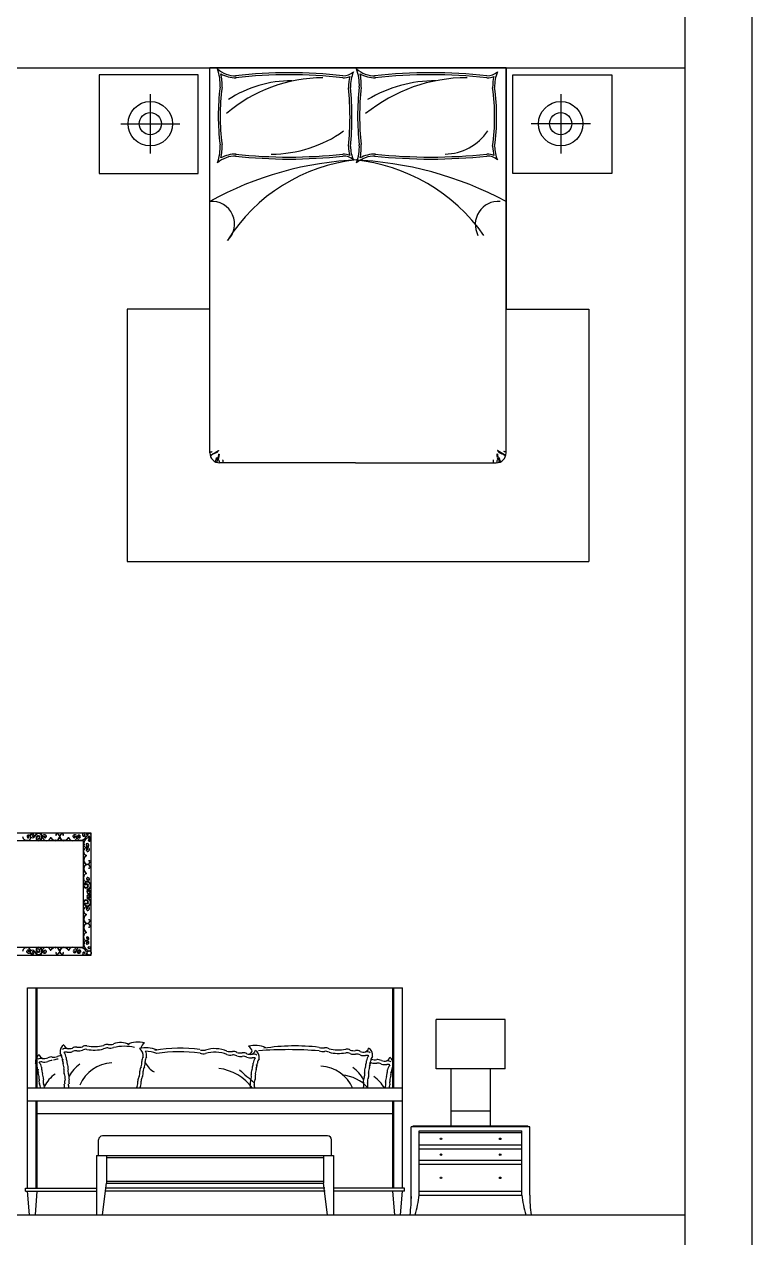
# Model space of a CAD drawing. Header units: inches. Extents: x 15.4 to 57.9, y 9.9 to 34.7.
# Drawn here: x 54.23 to 57.92, y 15.36 to 21.5 of the extents above; entities that cross this region are included whole.
import ezdxf

# ---------------------------------------------------------------- set-up
doc = ezdxf.new("R2010")
doc.units = ezdxf.units.IN
doc.header["$MEASUREMENT"] = 0
for name, color, linetype in [('02', 2, 'Continuous'), ('1', 1, 'Continuous'), ('4', 4, 'Continuous'), ('kadrbm', 4, 'Continuous')]:
    doc.layers.add(name, color=color, linetype=linetype)

# ---------------------------------------------------------------- blocks, each defined once
blk = doc.blocks.new('kadrbm')
at = {"layer": 'kadrbm', "color": 4}
blk.add_lwpolyline([(0, 0), (0, 24.7972), (21, 24.7972), (21, 0), (0, 0)], close=True, dxfattribs=at)
blk.add_lwpolyline([(20.6631, 0.3257), (20.6631, 24.4603), (0.3369, 24.4603), (0.3369, 0.3257), (20.6631, 0.3257)], dxfattribs=at)

msp = doc.modelspace()

# ---------------------------------------------------------------- linework, layer by layer
at = {"layer": '02'}
for p, q in [((55.1734, 19.3309), (55.1734, 21.2809)), ((56.6734, 21.2809), (55.1734, 21.2809)), ((56.6734, 19.3309), (56.6734, 21.2809)), ((56.6759, 20.0591), (56.6759, 21.2809)), ((55.9109, 19.2809), (55.2234, 19.2809)), ((55.9109, 19.2809), (56.6234, 19.2809))]:
    msp.add_line(p, q, dxfattribs=at)
for points in [[(54.6134, 21.2459), (54.6134, 20.7459), (55.1134, 20.7459), (55.1134, 21.2459)], [(57.2084, 21.2459), (57.2084, 20.7459), (56.7084, 20.7459), (56.7084, 21.2459)]]:
    msp.add_lwpolyline(points, close=True, dxfattribs=at)
for centre in [(54.8716, 20.9983), (56.9503, 20.9983)]:
    msp.add_circle(centre, 0.1125, dxfattribs=at)
for centre, radius, start, end in [((55.3025, 21.3788), 0.1375, 228.41612, 271.5527), ((55.0003, 21.1971), 0.2252, 356.5245, 20.48499), ((55.7052, 21.1971), 0.2252, 356.5245, 20.48499), ((56.0074, 21.3788), 0.1375, 228.41612, 271.5527), ((55.5749, 18.7922), 2.4642, 83.66298, 96.34765), ((55.8493, 21.317), 0.0758, 268.19877, 312.14046), ((56.077, 21.1872), 0.1916, 157.39775, 181.60768), ((56.2923, 18.5614), 2.695, 83.94067, 96.06949), ((56.5792, 21.317), 0.0758, 268.19877, 312.14046), ((56.8069, 21.1872), 0.1916, 157.39775, 181.60768), ((56.3561, 21.0379), 1.1404, 172.66801, 187.33199), ((54.4262, 21.0325), 1.4669, 354.15875, 5.84125), ((57.1927, 21.0379), 1.2712, 173.42597, 186.57403), ((55.5327, 21.0325), 1.0929, 352.14891, 7.85109), ((55.0003, 20.8787), 0.2252, 339.51501, 3.4755), ((56.077, 20.8886), 0.1916, 181.60768, 202.60225), ((55.7052, 20.8787), 0.2252, 339.51501, 3.4755), ((56.8069, 20.8886), 0.1916, 181.60768, 202.60225), ((55.99, 19.1356), 1.6806, 92.22469, 119.06904), ((55.3025, 20.6971), 0.1375, 88.4473, 131.58389), ((56.0066, 19.9416), 0.8778, 95.9064, 148.0305), ((55.5749, 23.2837), 2.4642, 263.65235, 276.33702), ((55.8493, 20.7588), 0.0758, 47.85954, 91.80123), ((55.8304, 19.0316), 1.7846, 61.80996, 87.85694), ((55.816, 19.9077), 0.9115, 35.18005, 84.35832), ((56.0074, 20.6971), 0.1375, 88.4473, 131.58389), ((56.2923, 23.5145), 2.695, 263.93051, 276.05933), ((56.5792, 20.7588), 0.0758, 47.85954, 91.80123), ((55.1839, 20.4903), 0.1147, 312.89435, 95.22326), ((56.6346, 20.4877), 0.1172, 85.66173, 207.90832), ((55.2234, 19.3309), 0.05, 180, 270), ((56.6234, 19.3309), 0.05, 270, 0)]:
    msp.add_arc(centre, radius, start, end, dxfattribs=at)
at = {"layer": '1'}
for p, q in [((54.8716, 21.1483), (54.8716, 20.8483)), ((56.9503, 21.1483), (56.9503, 20.8483)), ((54.7216, 20.9983), (55.0216, 20.9983)), ((57.1003, 20.9983), (56.8003, 20.9983)), ((55.1709, 20.0591), (54.754, 20.0591)), ((54.754, 20.0591), (54.754, 18.7809)), ((56.6759, 20.0591), (57.0929, 20.0591)), ((57.0929, 20.0591), (57.0929, 18.7809)), ((54.754, 18.7809), (57.0929, 18.7809)), ((54.326, 17.386), (54.3261, 17.384)), ((54.326, 17.3808), (54.3261, 17.384)), ((54.3262, 17.386), (54.3261, 17.384)), ((54.328, 17.3841), (54.3261, 17.384)), ((54.3263, 17.3808), (54.3261, 17.384)), ((54.3263, 17.3808), (54.3282, 17.3809)), ((54.3264, 17.3789), (54.3263, 17.3808)), ((54.3282, 17.3809), (54.328, 17.3841)), ((54.3896, 17.3689), (54.3898, 17.3666)), ((54.3924, 17.3689), (54.3926, 17.3665)), ((54.433, 17.3689), (54.4329, 17.3665)), ((54.4358, 17.3689), (54.4357, 17.3666)), ((54.4972, 17.3809), (54.4974, 17.3841)), ((54.4991, 17.3808), (54.4972, 17.3809)), ((54.4974, 17.3841), (54.4993, 17.384)), ((54.499, 17.3789), (54.4991, 17.3808)), ((54.4991, 17.3808), (54.4993, 17.384)), ((54.4992, 17.386), (54.4993, 17.384)), ((54.4994, 17.386), (54.4993, 17.384)), ((54.5012, 17.3841), (54.4993, 17.384)), ((54.4994, 17.3808), (54.4993, 17.384)), ((54.4994, 17.3808), (54.5013, 17.3809)), ((54.4995, 17.3789), (54.4994, 17.3808)), ((54.5013, 17.3809), (54.5012, 17.3841)), ((54.5472, 17.333), (54.5473, 17.3349)), ((54.5473, 17.3349), (54.5505, 17.3348)), ((54.5505, 17.3348), (54.5504, 17.3329)), ((54.5453, 17.3331), (54.5472, 17.333)), ((54.5453, 17.3326), (54.5472, 17.3327)), ((54.5472, 17.333), (54.5504, 17.3329)), ((54.5472, 17.3327), (54.5504, 17.3329)), ((54.5472, 17.3327), (54.5473, 17.3308)), ((54.5473, 17.3308), (54.5505, 17.331)), ((54.5525, 17.333), (54.5504, 17.3329)), ((54.5525, 17.3327), (54.5504, 17.3329)), ((54.5505, 17.331), (54.5504, 17.3329)), ((54.5353, 17.2666), (54.5329, 17.2664)), ((54.5353, 17.226), (54.5329, 17.2261)), ((54.5354, 17.2693), (54.533, 17.2692)), ((54.5354, 17.2232), (54.533, 17.2233)), ((54.5453, 17.16), (54.5472, 17.1599)), ((54.5472, 17.1599), (54.5473, 17.1618)), ((54.5472, 17.1599), (54.5504, 17.1597)), ((54.5472, 17.1595), (54.5504, 17.1597)), ((54.5473, 17.1618), (54.5505, 17.1616)), ((54.5505, 17.1616), (54.5504, 17.1597)), ((54.5525, 17.1598), (54.5504, 17.1597)), ((54.5525, 17.1596), (54.5504, 17.1597)), ((54.5453, 17.0336), (54.5472, 17.0337)), ((54.5472, 17.034), (54.5504, 17.0339)), ((54.5472, 17.0337), (54.5504, 17.0339)), ((54.5472, 17.0337), (54.5473, 17.0318)), ((54.5473, 17.0318), (54.5505, 17.032)), ((54.5525, 17.034), (54.5504, 17.0339)), ((54.5525, 17.0338), (54.5504, 17.0339)), ((54.5505, 17.032), (54.5504, 17.0339)), ((54.5353, 16.9676), (54.5329, 16.9675)), ((54.5354, 16.9704), (54.533, 16.9702)), ((54.5353, 16.927), (54.5329, 16.9272)), ((54.5354, 16.9242), (54.533, 16.9244)), ((54.5453, 16.861), (54.5472, 16.8609)), ((54.5453, 16.8605), (54.5472, 16.8606)), ((54.5472, 16.8609), (54.5473, 16.8628)), ((54.5472, 16.8609), (54.5504, 16.8607)), ((54.5472, 16.8606), (54.5504, 16.8607)), ((54.5472, 16.8606), (54.5473, 16.8587)), ((54.5473, 16.8628), (54.5505, 16.8626)), ((54.5473, 16.8587), (54.5505, 16.8588)), ((54.5505, 16.8626), (54.5504, 16.8607)), ((54.5525, 16.8608), (54.5504, 16.8607)), ((54.5525, 16.8606), (54.5504, 16.8607)), ((54.5505, 16.8588), (54.5504, 16.8607)), ((54.326, 16.8128), (54.3261, 16.8096)), ((54.326, 16.8075), (54.3261, 16.8096)), ((54.3263, 16.8128), (54.3261, 16.8096)), ((54.328, 16.8095), (54.3261, 16.8096)), ((54.3262, 16.8075), (54.3261, 16.8096)), ((54.3264, 16.8147), (54.3263, 16.8128)), ((54.3263, 16.8128), (54.3282, 16.8127)), ((54.3282, 16.8127), (54.328, 16.8095)), ((54.3896, 16.8246), (54.3898, 16.827)), ((54.3924, 16.8247), (54.3926, 16.8271)), ((54.433, 16.8247), (54.4329, 16.8271)), ((54.4358, 16.8246), (54.4357, 16.827)), ((54.4991, 16.8128), (54.4972, 16.8127)), ((54.4972, 16.8127), (54.4974, 16.8095)), ((54.4974, 16.8095), (54.4993, 16.8096)), ((54.499, 16.8147), (54.4991, 16.8128)), ((54.4991, 16.8128), (54.4993, 16.8096)), ((54.4992, 16.8075), (54.4993, 16.8096)), ((54.4994, 16.8128), (54.4993, 16.8096)), ((54.5012, 16.8095), (54.4993, 16.8096)), ((54.4994, 16.8075), (54.4993, 16.8096)), ((54.4995, 16.8147), (54.4994, 16.8128)), ((54.4994, 16.8128), (54.5013, 16.8127)), ((54.2495, 16.6215), (56.1495, 16.6215)), ((54.2495, 15.6065), (54.2495, 16.6215)), ((54.2945, 16.113), (54.2945, 16.6215)), ((54.2995, 16.113), (54.2995, 16.6215)), ((56.0995, 16.113), (56.0995, 16.6215)), ((56.1045, 16.113), (56.1045, 16.6215)), ((56.1495, 15.6065), (56.1495, 16.6215)), ((56.6686, 16.4615), (56.3186, 16.4615)), ((56.3186, 16.2115), (56.3186, 16.4615)), ((56.6686, 16.2115), (56.6686, 16.4615)), ((56.6686, 16.2115), (56.3186, 16.2115)), ((56.3936, 16.2115), (56.3936, 15.9215)), ((56.5936, 16.2115), (56.5936, 15.9215)), ((56.1495, 16.113), (54.2495, 16.113)), ((56.1495, 16.048), (54.2495, 16.048)), ((54.2945, 15.6065), (54.2945, 16.048)), ((54.2995, 15.6065), (54.2995, 16.048)), ((56.0995, 15.6065), (56.0995, 16.048)), ((56.1045, 15.6065), (56.1045, 16.048)), ((56.0995, 15.983), (54.2995, 15.983)), ((56.5936, 15.9965), (56.3936, 15.9965)), ((56.2036, 15.9215), (56.7836, 15.9215)), ((56.2036, 15.9165), (56.2036, 15.9215)), ((56.7836, 15.9165), (56.7836, 15.9215)), ((55.7695, 15.8715), (54.6295, 15.8715)), ((56.1936, 15.5479), (56.1936, 15.9165)), ((56.7936, 15.9165), (56.1936, 15.9165)), ((56.2336, 15.8965), (56.7536, 15.8965)), ((56.2336, 15.5715), (56.2336, 15.8965)), ((56.7536, 15.5715), (56.7536, 15.8965)), ((56.7936, 15.5715), (56.7936, 15.9165)), ((54.6095, 15.7715), (54.6095, 15.8515)), ((55.7895, 15.7715), (55.7895, 15.8515)), ((54.5995, 15.7715), (55.7995, 15.7715)), ((54.5995, 15.7715), (54.5995, 15.4715)), ((54.6495, 15.7715), (54.6495, 15.6315)), ((54.6495, 15.7615), (55.7495, 15.7615)), ((55.7495, 15.7715), (55.7495, 15.6315)), ((55.7995, 15.7715), (55.7995, 15.4715)), ((54.6295, 15.4715), (54.6495, 15.6315)), ((54.6495, 15.6415), (55.7495, 15.6415)), ((54.6495, 15.6315), (55.7495, 15.6315)), ((55.7695, 15.4715), (55.7495, 15.6315)), ((54.2395, 15.5915), (54.2395, 15.6065)), ((54.2395, 15.6065), (54.5995, 15.6065)), ((54.2395, 15.5915), (54.5995, 15.5915)), ((54.2595, 15.4715), (54.2495, 15.5915)), ((54.2895, 15.4715), (54.2995, 15.5915)), ((55.7565, 15.5915), (54.6425, 15.5915)), ((55.7549, 15.6065), (54.6441, 15.6065)), ((56.1595, 15.6065), (55.7995, 15.6065)), ((56.1595, 15.5915), (55.7995, 15.5915)), ((56.1095, 15.4715), (56.0995, 15.5915)), ((56.1395, 15.4715), (56.1495, 15.5915)), ((56.1595, 15.5915), (56.1595, 15.6065)), ((56.2336, 15.5715), (56.7536, 15.5715))]:
    msp.add_line(p, q, dxfattribs=at)
for points in [[(55.1734, 19.334), (55.1746, 19.3348), (55.1756, 19.3355), (55.1765, 19.3359), (55.1772, 19.3363), (55.1779, 19.3365), (55.1784, 19.3366), (55.1789, 19.3366), (55.1794, 19.3366), (55.1798, 19.3366), (55.1803, 19.3366), (55.1807, 19.3366), (55.1812, 19.3366), (55.1816, 19.3367), (55.1821, 19.3368), (55.1825, 19.3368), (55.183, 19.337), (55.1834, 19.3371), (55.1839, 19.3373), (55.1843, 19.3375), (55.1847, 19.3377), (55.185, 19.3378), (55.1853, 19.338), (55.1854, 19.3381), (55.1855, 19.3381)], [(55.1789, 19.3199), (55.1802, 19.3208), (55.1813, 19.3216), (55.1822, 19.3222), (55.1831, 19.3228), (55.1838, 19.3232), (55.1845, 19.3235), (55.1851, 19.3238), (55.1856, 19.3241), (55.1861, 19.3244), (55.1866, 19.3247), (55.1871, 19.3249), (55.1875, 19.3252), (55.188, 19.3254), (55.1884, 19.3257), (55.1888, 19.3259), (55.1892, 19.3262), (55.1897, 19.3265), (55.1901, 19.3268), (55.1906, 19.3271), (55.1911, 19.3274), (55.1916, 19.3277), (55.1921, 19.328), (55.1927, 19.3284), (55.1933, 19.3287), (55.194, 19.3291), (55.1947, 19.3295), (55.1954, 19.33), (55.1961, 19.3304), (55.1968, 19.3308), (55.1976, 19.3313), (55.1983, 19.3317), (55.199, 19.3321), (55.1996, 19.3325), (55.2002, 19.3329), (55.2008, 19.3333), (55.2014, 19.3337), (55.202, 19.334), (55.2025, 19.3344), (55.2031, 19.3347), (55.2036, 19.3351), (55.2041, 19.3354), (55.2047, 19.3357), (55.2052, 19.336), (55.2057, 19.3363), (55.2062, 19.3366), (55.2068, 19.3369), (55.2073, 19.3372), (55.2079, 19.3375), (55.2085, 19.3378), (55.2091, 19.3381), (55.2097, 19.3384), (55.2103, 19.3387), (55.2109, 19.339), (55.2114, 19.3394), (55.212, 19.3397), (55.2125, 19.34), (55.213, 19.3404), (55.2135, 19.3408), (55.2139, 19.3411), (55.2144, 19.3415), (55.2148, 19.3418), (55.2152, 19.3421), (55.2155, 19.3424), (55.2159, 19.3426), (55.2162, 19.3427), (55.2166, 19.3428), (55.2168, 19.3428), (55.2171, 19.3428), (55.2172, 19.3427), (55.2173, 19.3426), (55.2173, 19.3425), (55.2172, 19.3423), (55.2169, 19.342), (55.2165, 19.3418), (55.2161, 19.3415), (55.2156, 19.3411), (55.2151, 19.3407), (55.2145, 19.3403), (55.214, 19.3397), (55.2135, 19.3391), (55.213, 19.3385), (55.2126, 19.3378), (55.2122, 19.337), (55.2118, 19.3363), (55.2114, 19.3356), (55.211, 19.3349), (55.2106, 19.3343), (55.21, 19.3338), (55.2094, 19.3334), (55.2088, 19.3331), (55.208, 19.3328), (55.2073, 19.3326), (55.2065, 19.3324), (55.2056, 19.3321), (55.2048, 19.3319), (55.204, 19.3316), (55.2031, 19.3312), (55.2023, 19.3308), (55.2015, 19.3303), (55.2007, 19.3298), (55.1998, 19.3292), (55.199, 19.3287), (55.1981, 19.3283), (55.1972, 19.3279), (55.1963, 19.3275), (55.1953, 19.3272), (55.1944, 19.3269), (55.1934, 19.3267), (55.1925, 19.3265), (55.1916, 19.3263), (55.1908, 19.3262), (55.19, 19.326), (55.1893, 19.3258), (55.1887, 19.3256), (55.1882, 19.3254), (55.1877, 19.3251), (55.1872, 19.3249), (55.1868, 19.3246), (55.1865, 19.3243), (55.1861, 19.324), (55.1858, 19.3237), (55.1854, 19.3234), (55.1851, 19.323), (55.1848, 19.3227), (55.1845, 19.3223), (55.1841, 19.322), (55.1837, 19.3216), (55.1833, 19.3212), (55.1829, 19.3208), (55.1825, 19.3204), (55.182, 19.32), (55.1815, 19.3195), (55.1809, 19.3189), (55.1803, 19.3183), (55.1796, 19.3176), (55.1789, 19.3167)], [(55.2012, 19.2861), (55.2023, 19.2884), (55.2031, 19.2904), (55.2038, 19.2922), (55.2043, 19.2938), (55.2047, 19.2952), (55.205, 19.2965), (55.2053, 19.2977), (55.2055, 19.2987), (55.2058, 19.2997), (55.206, 19.3007), (55.2063, 19.3017), (55.2067, 19.3027), (55.2071, 19.3039), (55.2076, 19.3052), (55.2081, 19.3067), (55.2088, 19.3084)], [(55.2176, 19.3244), (55.2165, 19.3185), (55.2155, 19.3139), (55.2147, 19.3104), (55.214, 19.3079), (55.2135, 19.3061), (55.213, 19.3049), (55.2126, 19.304), (55.2123, 19.3034), (55.212, 19.3029), (55.2118, 19.3023), (55.2117, 19.3017), (55.2115, 19.3012), (55.2114, 19.3006), (55.2113, 19.3), (55.2112, 19.2993), (55.2112, 19.2986), (55.211, 19.2979), (55.2109, 19.297), (55.2107, 19.2958), (55.2105, 19.2943), (55.2102, 19.2924), (55.2098, 19.29), (55.2092, 19.2869), (55.2086, 19.2832)], [(55.2176, 19.3244), (55.2197, 19.325), (55.2207, 19.3234), (55.2195, 19.315), (55.2189, 19.311), (55.2176, 19.3099), (55.2181, 19.3057), (55.2152, 19.3001), (55.2152, 19.2973), (55.2187, 19.294), (55.2195, 19.291), (55.2197, 19.2895), (55.2198, 19.281), (55.2198, 19.2826)], [(56.6293, 19.3244), (56.6272, 19.325), (56.6262, 19.3234), (56.6274, 19.315), (56.6279, 19.311), (56.6293, 19.3099), (56.6287, 19.3057), (56.6317, 19.3001), (56.6317, 19.2973), (56.6281, 19.294), (56.6274, 19.291), (56.6272, 19.2895), (56.6271, 19.281), (56.6271, 19.2826)], [(56.6293, 19.3244), (56.6304, 19.3185), (56.6314, 19.3139), (56.6322, 19.3104), (56.6328, 19.3079), (56.6334, 19.3061), (56.6339, 19.3049), (56.6343, 19.304), (56.6346, 19.3034), (56.6348, 19.3029), (56.635, 19.3023), (56.6352, 19.3017), (56.6353, 19.3012), (56.6354, 19.3006), (56.6355, 19.3), (56.6356, 19.2993), (56.6357, 19.2986), (56.6358, 19.2979), (56.636, 19.297), (56.6361, 19.2958), (56.6364, 19.2943), (56.6367, 19.2924), (56.6371, 19.29), (56.6376, 19.2869), (56.6383, 19.2832)], [(56.6679, 19.3199), (56.6667, 19.3208), (56.6656, 19.3216), (56.6646, 19.3222), (56.6638, 19.3228), (56.6631, 19.3232), (56.6624, 19.3235), (56.6618, 19.3238), (56.6612, 19.3241), (56.6607, 19.3244), (56.6603, 19.3247), (56.6598, 19.3249), (56.6593, 19.3252), (56.6589, 19.3254), (56.6585, 19.3257), (56.6581, 19.3259), (56.6577, 19.3262), (56.6572, 19.3265), (56.6568, 19.3268), (56.6563, 19.3271), (56.6558, 19.3274), (56.6553, 19.3277), (56.6548, 19.328), (56.6542, 19.3284), (56.6536, 19.3287), (56.6529, 19.3291), (56.6522, 19.3295), (56.6515, 19.33), (56.6508, 19.3304), (56.65, 19.3308), (56.6493, 19.3313), (56.6486, 19.3317), (56.6479, 19.3321), (56.6473, 19.3325), (56.6466, 19.3329), (56.646, 19.3333), (56.6454, 19.3337), (56.6449, 19.334), (56.6443, 19.3344), (56.6438, 19.3347), (56.6433, 19.3351), (56.6427, 19.3354), (56.6422, 19.3357), (56.6417, 19.336), (56.6412, 19.3363), (56.6406, 19.3366), (56.6401, 19.3369), (56.6395, 19.3372), (56.639, 19.3375), (56.6384, 19.3378), (56.6378, 19.3381), (56.6372, 19.3384), (56.6366, 19.3387), (56.636, 19.339), (56.6354, 19.3394), (56.6349, 19.3397), (56.6343, 19.34), (56.6338, 19.3404), (56.6334, 19.3408), (56.6329, 19.3411), (56.6325, 19.3415), (56.6321, 19.3418), (56.6317, 19.3421), (56.6313, 19.3424), (56.631, 19.3426), (56.6306, 19.3427), (56.6303, 19.3428), (56.63, 19.3428), (56.6298, 19.3428), (56.6296, 19.3427), (56.6296, 19.3426), (56.6296, 19.3425), (56.6297, 19.3423), (56.63, 19.342), (56.6303, 19.3418), (56.6308, 19.3415), (56.6313, 19.3411), (56.6318, 19.3407), (56.6324, 19.3403), (56.6329, 19.3397), (56.6334, 19.3391), (56.6339, 19.3385), (56.6343, 19.3378), (56.6347, 19.337), (56.635, 19.3363), (56.6354, 19.3356), (56.6358, 19.3349), (56.6363, 19.3343), (56.6368, 19.3338), (56.6374, 19.3334), (56.6381, 19.3331), (56.6388, 19.3328), (56.6396, 19.3326), (56.6404, 19.3324), (56.6412, 19.3321), (56.6421, 19.3319), (56.6429, 19.3316), (56.6437, 19.3312), (56.6446, 19.3308), (56.6454, 19.3303), (56.6462, 19.3298), (56.647, 19.3292), (56.6479, 19.3287), (56.6488, 19.3283), (56.6497, 19.3279), (56.6506, 19.3275), (56.6516, 19.3272), (56.6525, 19.3269), (56.6535, 19.3267), (56.6544, 19.3265), (56.6553, 19.3263), (56.6561, 19.3262), (56.6569, 19.326), (56.6575, 19.3258), (56.6582, 19.3256), (56.6587, 19.3254), (56.6592, 19.3251), (56.6596, 19.3249), (56.66, 19.3246), (56.6604, 19.3243), (56.6608, 19.324), (56.6611, 19.3237), (56.6614, 19.3234), (56.6618, 19.323), (56.6621, 19.3227), (56.6624, 19.3223), (56.6628, 19.322), (56.6631, 19.3216), (56.6635, 19.3212), (56.664, 19.3208), (56.6644, 19.3204), (56.6649, 19.32), (56.6654, 19.3195), (56.666, 19.3189), (56.6666, 19.3183), (56.6672, 19.3176), (56.6679, 19.3167)], [(56.6456, 19.2861), (56.6446, 19.2884), (56.6438, 19.2904), (56.6431, 19.2922), (56.6426, 19.2938), (56.6422, 19.2952), (56.6419, 19.2965), (56.6416, 19.2977), (56.6414, 19.2987), (56.6411, 19.2997), (56.6408, 19.3007), (56.6405, 19.3017), (56.6402, 19.3027), (56.6398, 19.3039), (56.6393, 19.3052), (56.6387, 19.3067), (56.6381, 19.3084)], [(56.6734, 19.334), (56.6722, 19.3348), (56.6712, 19.3355), (56.6704, 19.3359), (56.6696, 19.3363), (56.669, 19.3365), (56.6684, 19.3366), (56.6679, 19.3366), (56.6675, 19.3366), (56.667, 19.3366), (56.6666, 19.3366), (56.6661, 19.3366), (56.6657, 19.3366), (56.6653, 19.3367), (56.6648, 19.3368), (56.6644, 19.3368), (56.6639, 19.337), (56.6635, 19.3371), (56.663, 19.3373), (56.6626, 19.3375), (56.6622, 19.3377), (56.6619, 19.3378), (56.6616, 19.338), (56.6614, 19.3381), (56.6614, 19.3381)], [(55.2377, 19.2956), (55.2382, 19.2938), (55.2386, 19.2919), (55.2389, 19.2901), (55.239, 19.2883), (55.2391, 19.2864), (55.2392, 19.2846), (55.2392, 19.2828), (55.2392, 19.2809)], [(56.6092, 19.2956), (56.6087, 19.2938), (56.6083, 19.2919), (56.608, 19.2901), (56.6078, 19.2883), (56.6077, 19.2864), (56.6077, 19.2846), (56.6077, 19.2828), (56.6076, 19.2809)], [(56.7536, 15.8865), (56.2336, 15.8865)], [(56.2336, 15.8265), (56.7536, 15.8265)], [(56.2336, 15.8065), (56.7536, 15.8065)], [(56.7536, 15.7465), (56.2336, 15.7465)], [(56.7536, 15.7265), (56.2336, 15.7265)], [(56.2336, 15.5915), (56.7536, 15.5915)]]:
    msp.add_lwpolyline(points, dxfattribs=at)
for points in [[(54.5726, 16.7874), (54.5726, 17.4055), (53.8726, 17.4055), (53.8726, 16.7874)], [(54.5329, 16.8272), (54.5329, 17.3658), (53.9124, 17.3658), (53.9124, 16.8272)]]:
    msp.add_lwpolyline(points, close=True, dxfattribs=at)
for centre, radius in [((54.8716, 20.9983), 0.0563), ((56.9503, 20.9983), 0.0563), ((54.5622, 17.3957), 0.00848), ((54.5622, 16.7979), 0.0105), ((54.5627, 16.8247), 0.00531), ((56.3436, 15.8565), 0.004), ((56.6436, 15.8565), 0.004), ((56.3436, 15.7765), 0.004), ((56.6436, 15.7765), 0.004), ((56.3436, 15.659), 0.004), ((56.6436, 15.659), 0.004)]:
    msp.add_circle(centre, radius, dxfattribs=at)
for centre, radius, start, end in [((55.0003, 21.1971), 0.2351, 356.5245, 13.23013), ((55.3025, 21.3788), 0.1474, 240.14868, 271.5527), ((55.7472, 20.4795), 0.7519, 90.07123, 130.67851), ((55.5889, 20.6281), 0.5883, 90.05782, 123.14474), ((55.5749, 18.7917), 2.4547, 83.65842, 96.35222), ((55.8493, 21.317), 0.0857, 268.19877, 292.4287), ((56.077, 21.1872), 0.2015, 165.44845, 181.60768), ((55.7052, 21.1971), 0.2351, 356.5245, 13.23013), ((56.0074, 21.3788), 0.1474, 240.14868, 271.5527), ((56.4763, 20.4124), 0.819, 90.01477, 128.90581), ((56.3183, 20.5425), 0.6739, 90.01125, 120.9117), ((56.2923, 18.561), 2.6853, 83.93714, 96.07303), ((56.5792, 21.317), 0.0857, 268.19877, 292.4287), ((56.8069, 21.1872), 0.2015, 165.44845, 181.60768), ((56.3561, 21.0379), 1.1304, 172.66801, 187.33199), ((54.4262, 21.0325), 1.4569, 354.15875, 5.84125), ((57.1927, 21.0379), 1.2612, 173.42597, 186.57403), ((55.5327, 21.0325), 1.0829, 352.14891, 7.85109), ((55.4845, 21.4748), 0.6303, 270, 305.53842), ((56.3596, 21.1114), 0.2669, 271.02923, 325.94374), ((55.0003, 20.8787), 0.2351, 346.76988, 3.4755), ((55.3025, 20.6971), 0.1474, 88.4473, 119.85132), ((55.5749, 23.2842), 2.4547, 263.64778, 276.34158), ((55.8493, 20.7588), 0.0857, 67.5713, 91.80123), ((56.077, 20.8886), 0.2015, 181.60768, 194.55155), ((55.7052, 20.8787), 0.2351, 346.76988, 3.4755), ((56.0074, 20.6971), 0.1474, 88.4473, 119.85132), ((56.2923, 23.5148), 2.6853, 263.92697, 276.06286), ((56.5792, 20.7588), 0.0857, 67.5713, 91.80123), ((56.8069, 20.8886), 0.2015, 181.60768, 194.55155), ((54.2732, 17.3928), 0.00998, 0, 180), ((54.2732, 17.3928), 0.00726, 0, 180), ((54.2634, 17.4108), 0.03, 305.09556, 330.87557), ((54.3062, 17.3861), 0.0194, 270, 151.65887), ((54.3062, 17.3861), 0.0167, 270, 151.65887), ((54.3367, 17.3872), 0.00977, 350.55664, 158.7736), ((54.3984, 17.3958), 0.00488, 100.16704, 226.48991), ((54.3995, 17.394), 0.00473, 103.26189, 201.48555), ((54.3977, 17.3856), 0.015, 358.07276, 90.40568), ((54.4277, 17.3856), 0.015, 89.59432, 181.92724), ((54.4259, 17.394), 0.00473, 338.51445, 76.73811), ((54.427, 17.3958), 0.00488, 313.51009, 79.83296), ((54.4887, 17.3872), 0.00977, 21.2264, 189.44336), ((54.5354, 17.3963), 0.00729, 150.29557, 330.29557), ((54.5396, 17.3938), 0.0122, 330.29557, 150.29557), ((54.5394, 17.3946), 0.00301, 318.49783, 174.55166), ((54.5382, 17.3943), 0.00188, 338.95628, 160.68515), ((54.2471, 17.3915), 0.0228, 190.23682, 287.26788), ((54.2551, 17.3872), 0.00778, 21.2264, 189.44336), ((54.2521, 17.3864), 0.00471, 185.39162, 271.43006), ((54.2523, 17.3847), 0.00498, 269.70477, 90.67951), ((54.2511, 17.3857), 0.00414, 285.69671, 74.06943), ((54.2498, 17.3833), 0.0162, 284.95608, 28.17891), ((54.2747, 17.3928), 0.0115, 180, 310.05725), ((54.247, 17.383), 0.0189, 347.41417, 24.22783), ((54.2783, 17.3928), 0.00487, 180, 0), ((54.2769, 17.3942), 0.00377, 201.17324, 338.82676), ((54.2634, 17.4108), 0.0327, 305.09556, 330.87557), ((54.3062, 17.3794), 0.0127, 90, 270), ((54.3062, 17.3794), 0.00998, 90, 270), ((54.3062, 17.3845), 0.00759, 270, 90), ((54.3048, 17.3832), 0.00638, 282.31219, 77.68781), ((54.342, 17.3833), 0.0142, 151.8899, 176.86485), ((54.342, 17.3833), 0.0142, 189.71311, 254.96622), ((54.3395, 17.3847), 0.00498, 89.32049, 270.29523), ((54.3407, 17.3857), 0.00414, 105.93057, 254.30329), ((54.3448, 17.3915), 0.0248, 252.73212, 330.00139), ((54.3397, 17.3864), 0.00471, 268.56994, 354.60838), ((54.3671, 17.379), 0.00278, 33.28041, 164.12547), ((54.3671, 17.379), 0.000795, 33.28041, 164.12547), ((54.3917, 17.3952), 0.0287, 213.28041, 271.58199), ((54.3917, 17.3952), 0.0267, 213.28041, 265.57874), ((54.391, 17.3686), 0.00144, 11.98059, 165.03646), ((54.3933, 17.386), 0.0175, 267.3719, 357.41045), ((54.3933, 17.386), 0.0195, 267.94637, 357.41045), ((54.4322, 17.386), 0.0195, 182.58955, 272.05363), ((54.4322, 17.386), 0.0175, 182.58955, 272.6281), ((54.4336, 17.3948), 0.0283, 268.4279, 326.58594), ((54.4344, 17.3686), 0.00144, 14.96354, 168.01941), ((54.4337, 17.3952), 0.0267, 274.42126, 326.71959), ((54.4583, 17.379), 0.00278, 15.87453, 146.71959), ((54.4583, 17.379), 0.000795, 15.87453, 146.71959), ((54.4807, 17.3915), 0.0248, 209.99861, 287.26788), ((54.4857, 17.3864), 0.00471, 185.39162, 271.43006), ((54.4859, 17.3847), 0.00498, 269.70477, 90.67951), ((54.4847, 17.3857), 0.00414, 285.69671, 74.06943), ((54.4834, 17.3833), 0.0162, 284.95608, 350.36369), ((54.4834, 17.3833), 0.0142, 3.13515, 28.1101), ((54.5151, 17.3833), 0.0142, 151.8899, 176.86485), ((54.5151, 17.3833), 0.0142, 189.71311, 254.96622), ((54.5099, 17.3872), 0.00778, 350.55664, 158.7736), ((54.5127, 17.3847), 0.00498, 89.32049, 270.29523), ((54.5139, 17.3857), 0.00414, 105.93057, 254.30329), ((54.5184, 17.4014), 0.0326, 257.05228, 336.82274), ((54.5129, 17.3864), 0.00471, 268.56994, 354.60838), ((54.5497, 17.3487), 0.0162, 194.95608, 260.40932), ((54.5678, 17.352), 0.0326, 113.17726, 192.94772), ((54.5528, 17.3464), 0.0067, 95.39162, 0.67693), ((54.5497, 17.3487), 0.0142, 273.13515, 298.1101), ((54.5536, 17.3434), 0.00778, 291.2264, 99.44336), ((54.5603, 17.3732), 0.0102, 299.70443, 119.70443), ((54.5627, 17.3689), 0.00531, 119.70443, 299.70443), ((54.5611, 17.373), 0.00301, 275.44834, 131.50217), ((54.5607, 17.3718), 0.00188, 289.31485, 111.04372), ((54.5616, 17.2673), 0.0287, 123.28041, 181.62762), ((54.5579, 17.3142), 0.0248, 162.73212, 240.00139), ((54.5616, 17.2673), 0.0267, 123.28041, 175.57874), ((54.5497, 17.317), 0.0142, 99.71311, 165.01184), ((54.5454, 17.2919), 0.000795, 303.28041, 74.12547), ((54.5511, 17.3195), 0.00498, 359.32049, 264.81048), ((54.5454, 17.2919), 0.00278, 303.28041, 74.12547), ((54.5497, 17.317), 0.0142, 61.8899, 86.86485), ((54.5536, 17.3223), 0.00977, 260.55664, 68.7736), ((54.5524, 17.2657), 0.0195, 177.94637, 267.41045), ((54.5524, 17.2268), 0.0195, 92.58955, 182.05363), ((54.5612, 17.2254), 0.0283, 178.4279, 236.63157), ((54.5524, 17.2657), 0.0175, 177.3719, 267.41045), ((54.5524, 17.2268), 0.0175, 92.58955, 182.6281), ((54.5616, 17.2253), 0.0267, 184.42126, 236.71959), ((54.535, 17.268), 0.00144, 281.98059, 75.03646), ((54.535, 17.2246), 0.00144, 284.96354, 78.01941), ((54.552, 17.2613), 0.015, 268.07276, 0.40568), ((54.552, 17.2313), 0.015, 359.59432, 91.92724), ((54.5622, 17.2606), 0.00488, 10.16704, 136.48991), ((54.5604, 17.2595), 0.00473, 13.26189, 111.48555), ((54.5622, 17.232), 0.00488, 223.51009, 349.83296), ((54.5579, 17.1783), 0.0248, 119.99861, 197.26788), ((54.5526, 17.1397), 0.0194, 298.34109, 180), ((54.5497, 17.1756), 0.0162, 194.95608, 260.40932), ((54.5526, 17.1397), 0.0167, 298.34109, 180), ((54.5454, 17.2006), 0.000795, 285.87453, 56.71959), ((54.5454, 17.2006), 0.00278, 285.87453, 56.71959), ((54.5528, 17.1733), 0.00471, 95.39162, 0.67693), ((54.5497, 17.1756), 0.0142, 273.13515, 298.1101), ((54.5536, 17.1703), 0.00977, 291.2264, 99.44336), ((54.5458, 17.1397), 0.0127, 180, 0), ((54.5458, 17.1397), 0.00998, 180, 0), ((54.551, 17.1397), 0.00759, 0, 180), ((54.5496, 17.1384), 0.00638, 12.31219, 167.68781), ((54.5772, 17.0969), 0.0327, 119.12443, 144.90444), ((54.5593, 17.1083), 0.00881, 139.94275, 90.05835), ((54.5593, 17.0853), 0.00881, 90, 220.05725), ((54.5772, 17.0969), 0.03, 119.12443, 144.90444), ((54.5593, 17.1119), 0.00487, 90, 270), ((54.5593, 17.1068), 0.00726, 270, 90), ((54.5593, 17.0868), 0.00998, 270, 90), ((54.5593, 17.0868), 0.00726, 270, 90), ((54.5526, 17.0539), 0.0194, 180, 61.65889), ((54.5458, 17.0539), 0.0127, 0, 180), ((54.5526, 17.0539), 0.0167, 180, 61.65889), ((54.5458, 17.0539), 0.00998, 0, 180), ((54.5497, 17.018), 0.0142, 99.71311, 165.01184), ((54.5496, 17.0552), 0.00638, 192.31219, 347.68781), ((54.551, 17.0539), 0.00759, 180, 0), ((54.5772, 17.0967), 0.0327, 215.09556, 240.87557), ((54.5497, 17.018), 0.0142, 61.8899, 86.86485), ((54.5536, 17.0233), 0.00977, 260.55664, 68.7736), ((54.5772, 17.0967), 0.03, 215.09556, 240.87557), ((54.5593, 17.0817), 0.00487, 90, 270), ((54.5616, 16.9683), 0.0287, 123.28041, 181.62762), ((54.5524, 16.9668), 0.0195, 177.94637, 267.41045), ((54.5579, 17.0153), 0.0248, 162.73212, 240.00139), ((54.5524, 16.9668), 0.0175, 177.3719, 267.41045), ((54.5616, 16.9683), 0.0267, 123.28041, 175.57874), ((54.535, 16.969), 0.00144, 281.98059, 75.03646), ((54.5454, 16.9929), 0.000795, 303.28041, 74.12547), ((54.5511, 17.0205), 0.00498, 359.32049, 180.29523), ((54.5454, 16.9929), 0.00278, 303.28041, 74.12547), ((54.5521, 17.0193), 0.00414, 15.93057, 164.30329), ((54.5528, 17.0203), 0.00471, 178.56994, 264.60838), ((54.5622, 16.9616), 0.00488, 10.16704, 136.48991), ((54.5524, 16.9279), 0.0195, 92.58955, 182.05363), ((54.5612, 16.9264), 0.0283, 178.4279, 236.63157), ((54.5524, 16.9279), 0.0175, 92.58955, 182.6281), ((54.5616, 16.9263), 0.0267, 184.42126, 236.71959), ((54.535, 16.9256), 0.00144, 284.96354, 78.01941), ((54.5454, 16.9017), 0.00278, 285.87453, 56.71959), ((54.552, 16.9623), 0.015, 268.07276, 0.40568), ((54.552, 16.9323), 0.015, 359.59432, 91.92724), ((54.5622, 16.933), 0.00488, 223.51009, 349.83296), ((54.5579, 16.8794), 0.0248, 119.99861, 197.26788), ((54.5497, 16.8766), 0.0162, 194.95608, 260.40932), ((54.5678, 16.8416), 0.0326, 167.05228, 246.82274), ((54.5497, 16.8449), 0.0142, 99.71311, 165.01184), ((54.5454, 16.9017), 0.000795, 285.87453, 56.71959), ((54.5511, 16.8473), 0.00498, 359.32049, 264.81048), ((54.5528, 16.8743), 0.00471, 95.39162, 0.67693), ((54.5497, 16.8766), 0.0142, 273.13515, 298.1101), ((54.5497, 16.8449), 0.0142, 61.8899, 86.86485), ((54.5536, 16.8713), 0.00778, 291.2264, 99.44336), ((54.5536, 16.8501), 0.00778, 260.55664, 68.7736), ((54.2471, 16.8021), 0.0228, 72.73212, 169.76318), ((54.2551, 16.8064), 0.00977, 170.55664, 338.7736), ((54.2523, 16.8089), 0.00498, 269.32049, 174.56962), ((54.2498, 16.8103), 0.0142, 331.8899, 75.16145), ((54.2747, 16.8008), 0.0115, 49.94275, 180), ((54.2732, 16.8008), 0.00998, 180, 0), ((54.247, 16.8106), 0.0189, 335.77217, 12.58583), ((54.2732, 16.8008), 0.00726, 180, 0), ((54.2783, 16.8008), 0.00487, 0, 180), ((54.2769, 16.7994), 0.00377, 21.17324, 158.82676), ((54.2634, 16.7828), 0.03, 29.12443, 54.90444), ((54.2634, 16.7828), 0.0327, 29.12443, 54.90444), ((54.3062, 16.8075), 0.0194, 208.34109, 90.00002), ((54.3062, 16.8075), 0.0167, 208.34109, 90.00002), ((54.3062, 16.8142), 0.0127, 90, 270), ((54.3062, 16.8142), 0.00998, 90, 270), ((54.3062, 16.8091), 0.00759, 270, 90), ((54.3048, 16.8104), 0.00638, 282.31219, 77.68781), ((54.342, 16.8103), 0.0162, 104.95608, 170.16847), ((54.3367, 16.8064), 0.00977, 201.2264, 9.44336), ((54.342, 16.8103), 0.0142, 183.13515, 208.1101), ((54.3397, 16.8072), 0.00471, 5.39162, 270.72256), ((54.3448, 16.8021), 0.0248, 29.99861, 107.26788), ((54.3671, 16.8146), 0.00278, 195.87453, 326.71959), ((54.3671, 16.8146), 0.000795, 195.87453, 326.71959), ((54.3918, 16.7988), 0.0283, 88.4279, 146.6772), ((54.3917, 16.7984), 0.0267, 94.42126, 146.71959), ((54.391, 16.825), 0.00144, 194.96354, 348.01941), ((54.3933, 16.8076), 0.0175, 2.58955, 92.6281), ((54.3933, 16.8076), 0.0195, 2.58955, 92.05363), ((54.3984, 16.7978), 0.00488, 133.51009, 259.83296), ((54.3977, 16.808), 0.015, 269.59432, 1.92724), ((54.4322, 16.8076), 0.0195, 87.94637, 177.41045), ((54.4277, 16.808), 0.015, 178.07276, 270.40568), ((54.4322, 16.8076), 0.0175, 87.3719, 177.41045), ((54.427, 16.7978), 0.00488, 280.16704, 46.48991), ((54.4337, 16.7984), 0.0287, 33.28041, 91.67325), ((54.4344, 16.825), 0.00144, 191.98059, 345.03646), ((54.4337, 16.7984), 0.0267, 33.28041, 85.57874), ((54.4583, 16.8146), 0.00278, 213.28041, 344.12547), ((54.4583, 16.8146), 0.000795, 213.28041, 344.12547), ((54.4807, 16.8021), 0.0248, 72.73212, 150.00139), ((54.4859, 16.8089), 0.00498, 269.32049, 174.56962), ((54.4887, 16.8064), 0.00778, 170.55664, 338.7736), ((54.4834, 16.8103), 0.0142, 9.71311, 75.05747), ((54.4834, 16.8103), 0.0142, 331.8899, 356.86485), ((54.5152, 16.8103), 0.0162, 104.95608, 170.16847), ((54.5099, 16.8064), 0.00977, 201.2264, 9.44336), ((54.5151, 16.8103), 0.0142, 183.13515, 208.1101), ((54.5129, 16.8072), 0.0067, 5.39162, 270.72256), ((54.5139, 16.8079), 0.00414, 105.69671, 254.06943), ((54.5184, 16.7922), 0.0326, 23.17726, 102.94772), ((54.5396, 16.7998), 0.0122, 209.70443, 29.70443), ((54.5354, 16.7973), 0.00531, 29.70443, 209.70443), ((54.5394, 16.799), 0.00301, 185.44834, 41.50217), ((54.5382, 16.7993), 0.00188, 199.31485, 21.04372), ((54.5603, 16.8204), 0.0122, 240.29557, 60.29557), ((54.5607, 16.8218), 0.00188, 248.95628, 70.68515), ((54.4551, 16.2987), 0.0401, 120.92668, 191.14111), ((54.3844, 16.2662), 0.0399, 3.80846, 38.22922), ((54.4459, 16.2743), 0.0399, 84.31532, 118.73608), ((54.4459, 16.2563), 0.0399, 84.31532, 107.63338), ((54.4054, 16.2662), 0.0399, 3.80846, 44.67829), ((54.4584, 16.3373), 0.0242, 189.99426, 271.06391), ((54.4596, 16.365), 0.0519, 259.17704, 289.82809), ((54.4596, 16.347), 0.0519, 259.17704, 289.82809), ((54.4964, 16.2811), 0.0399, 84.31532, 118.73608), ((54.4964, 16.2631), 0.0399, 84.31532, 118.73608), ((54.5101, 16.3718), 0.0519, 259.17704, 289.82809), ((54.5101, 16.3538), 0.0519, 259.17704, 289.82809), ((54.5469, 16.288), 0.0399, 84.31532, 118.73608), ((54.5469, 16.27), 0.0399, 84.31532, 118.73608), ((54.5883, 16.5147), 0.1907, 258.67985, 284.24476), ((54.5883, 16.4967), 0.1907, 258.67985, 284.24476), ((54.6544, 16.2949), 0.0399, 84.31532, 118.73608), ((54.6544, 16.2769), 0.0399, 84.31532, 118.73608), ((54.6681, 16.3856), 0.0519, 259.17704, 289.82809), ((54.6681, 16.3676), 0.0519, 259.17704, 289.82809), ((54.7206, 16.2589), 0.0854, 58.87232, 114.13789), ((54.7394, 16.0916), 0.2334, 76.99037, 103.30137), ((54.8086, 16.2184), 0.1283, 74.57538, 114.61094), ((54.8505, 16.1898), 0.1283, 65.38906, 105.42462), ((54.7958, 16.2791), 0.0401, 348.85889, 59.07332), ((54.8633, 16.3077), 0.0401, 120.92668, 166.53721), ((54.7622, 16.2502), 0.0912, 45.86302, 47.11958), ((54.8505, 16.1718), 0.1283, 65.38906, 91.5863), ((54.8128, 16.2791), 0.0401, 348.85889, 31.52287), ((55.0229, 15.637), 0.6786, 81.48985, 100.92487), ((55.0193, 15.5686), 0.729, 81.79078, 99.10426), ((55.141, 16.3569), 0.0519, 250.17191, 280.82296), ((55.141, 16.3389), 0.0519, 250.17191, 280.82296), ((55.1987, 16.1518), 0.1615, 67.74815, 107.29741), ((55.1987, 16.1338), 0.1615, 67.74815, 107.29741), ((55.2775, 16.3501), 0.0519, 250.17191, 280.82296), ((55.2912, 16.2594), 0.0399, 61.26392, 95.68468), ((55.328, 16.3432), 0.0519, 250.17191, 280.82296), ((55.3417, 16.2525), 0.0399, 61.26392, 95.68468), ((55.4034, 16.2014), 0.1283, 65.38906, 105.42462), ((55.3487, 16.2907), 0.0401, 13.46279, 59.07332), ((55.4498, 16.2332), 0.0912, 132.88042, 145.71033), ((55.3797, 16.3086), 0.0242, 268.93609, 350.00574), ((55.383, 16.2701), 0.0401, 348.85889, 59.07332), ((55.5715, 14.3913), 1.9168, 85.36719, 94.53159), ((55.604, 15.3225), 1.0047, 83.00799, 98.97414), ((55.7439, 16.3686), 0.0519, 250.17191, 280.82296), ((55.7439, 16.3506), 0.0519, 250.17191, 280.82296), ((55.7576, 16.2779), 0.0399, 61.26392, 95.68468), ((55.7576, 16.2599), 0.0399, 61.26392, 95.68468), ((55.8237, 16.4977), 0.1907, 255.75524, 281.32015), ((55.8237, 16.4797), 0.1907, 255.75524, 281.32015), ((55.8651, 16.271), 0.0399, 61.26392, 95.68468), ((55.8651, 16.253), 0.0399, 61.26392, 95.68468), ((55.9019, 16.3548), 0.0519, 250.17191, 280.82296), ((55.9156, 16.2641), 0.0399, 61.26392, 95.68468), ((55.9524, 16.348), 0.0519, 250.17191, 280.82296), ((55.9536, 16.3203), 0.0242, 268.93609, 350.00574), ((55.9661, 16.2573), 0.0399, 61.26392, 95.68468), ((55.9569, 16.2817), 0.0401, 348.85889, 59.07332), ((54.3298, 16.2487), 0.0401, 120.92668, 191.14111), ((54.2591, 16.2162), 0.0399, 3.80846, 38.22922), ((54.3206, 16.2243), 0.0399, 84.31532, 118.73608), ((54.3206, 16.2063), 0.0399, 84.31532, 107.63338), ((54.2801, 16.2162), 0.0399, 3.80846, 44.67829), ((54.3331, 16.2873), 0.0242, 189.99426, 271.06391), ((54.3343, 16.315), 0.0519, 259.17704, 289.82809), ((54.3343, 16.297), 0.0519, 259.17704, 289.82809), ((54.3711, 16.2311), 0.0399, 84.31532, 118.73608), ((54.3711, 16.2131), 0.0399, 84.31532, 118.73608), ((54.3848, 16.3218), 0.0519, 259.17704, 289.82809), ((54.4012, 16.2198), 0.0399, 84.31532, 118.73608), ((54.4152, 16.2502), 0.0262, 71.68544, 119.1331), ((54.4761, 16.2677), 0.0519, 178.67019, 209.32124), ((54.4673, 16.2492), 0.0399, 165.52075, 199.94151), ((54.3828, 16.2136), 0.0519, 354.42874, 25.07979), ((54.4971, 16.2677), 0.0519, 178.67019, 200.08104), ((54.4883, 16.2492), 0.0399, 179.03455, 199.94151), ((54.4038, 16.2136), 0.0519, 354.42874, 25.07979), ((54.6145, 16.0922), 0.1739, 125.05783, 152.30353), ((54.6875, 16.0545), 0.1878, 93.48045, 156.70471), ((54.7774, 16.2421), 0.0519, 336.44377, 7.09482), ((54.8688, 16.2499), 0.0399, 147.53579, 181.95655), ((54.7944, 16.2421), 0.0519, 336.44377, 7.09482), ((54.8858, 16.2499), 0.0399, 147.53579, 181.95655), ((54.9476, 16.2959), 0.1151, 208.35869, 240.93944), ((55.2775, 16.3321), 0.0519, 250.17191, 280.82296), ((55.2912, 16.2414), 0.0399, 61.26392, 95.68468), ((55.328, 16.3252), 0.0519, 250.17191, 280.82296), ((55.3417, 16.2345), 0.0399, 61.26392, 95.68468), ((55.3785, 16.3363), 0.0519, 250.17191, 280.82296), ((55.3785, 16.3183), 0.0519, 250.17191, 280.82296), ((55.3922, 16.2456), 0.0399, 61.26392, 95.68468), ((55.3922, 16.2276), 0.0399, 72.36662, 95.68468), ((55.3409, 16.239), 0.0519, 339.91896, 1.32981), ((55.4327, 16.2376), 0.0399, 135.32171, 176.19154), ((55.3619, 16.239), 0.0519, 330.67876, 1.32981), ((55.3707, 16.2206), 0.0399, 340.05849, 14.47925), ((55.4537, 16.2376), 0.0399, 141.77078, 176.19154), ((55.9019, 16.3368), 0.0519, 250.17191, 280.82296), ((55.9156, 16.2461), 0.0399, 61.26392, 95.68468), ((55.9524, 16.33), 0.0519, 250.17191, 280.82296), ((55.9237, 16.2322), 0.0399, 340.05849, 0.96545), ((55.9661, 16.2393), 0.0399, 72.36662, 95.68468), ((55.9149, 16.2507), 0.0519, 339.91896, 1.32981), ((56.0066, 16.2492), 0.0399, 135.32171, 176.19154), ((55.9359, 16.2507), 0.0519, 330.67876, 1.32981), ((55.9447, 16.2322), 0.0399, 340.05849, 14.47925), ((55.9721, 16.207), 0.0399, 61.26392, 67.60116), ((56.0276, 16.2492), 0.0399, 141.77078, 176.19154), ((55.9721, 16.225), 0.0399, 61.26392, 64.28853), ((56.0089, 16.3088), 0.0519, 250.17191, 280.82296), ((56.0089, 16.2908), 0.0519, 250.17191, 280.82296), ((56.0226, 16.2181), 0.0399, 61.26392, 95.68468), ((56.0226, 16.2001), 0.0399, 61.26392, 95.68468), ((56.0594, 16.302), 0.0519, 250.17191, 280.82296), ((56.0594, 16.284), 0.0519, 250.17191, 280.82296), ((56.0606, 16.2743), 0.0242, 268.93609, 350.00574), ((56.0731, 16.2113), 0.0399, 61.26392, 95.68468), ((56.0731, 16.1933), 0.0399, 72.36662, 95.68468), ((56.1136, 16.2032), 0.0399, 135.32171, 176.19154), ((56.0639, 16.2357), 0.0401, 348.85889, 59.07332), ((56.1346, 16.2032), 0.0399, 141.77078, 176.19154), ((54.3508, 16.2177), 0.0519, 178.67019, 209.32124), ((54.342, 16.1992), 0.0399, 165.52075, 199.94151), ((54.2575, 16.1636), 0.0519, 354.42874, 25.07979), ((54.3718, 16.2177), 0.0519, 178.67019, 200.08104), ((54.363, 16.1992), 0.0399, 179.03455, 199.94151), ((54.2785, 16.1636), 0.0519, 354.42874, 25.07979), ((54.4891, 16.0422), 0.1739, 125.05783, 152.30353), ((54.4731, 16.1986), 0.0399, 165.52075, 199.94151), ((54.3886, 16.1629), 0.0519, 354.42874, 25.07979), ((54.4941, 16.1986), 0.0399, 165.52075, 199.94151), ((54.4096, 16.1629), 0.0519, 354.42874, 25.07979), ((54.8485, 16.15), 0.0399, 147.53579, 181.95655), ((54.7673, 16.1922), 0.0519, 336.44377, 7.09482), ((54.8587, 16.1999), 0.0399, 147.53579, 181.95655), ((54.8655, 16.15), 0.0399, 147.53579, 181.95655), ((54.7843, 16.1922), 0.0519, 336.44377, 7.09482), ((54.8757, 16.1999), 0.0399, 147.53579, 181.95655), ((55.1848, 15.9608), 0.2548, 36.67431, 82.29183), ((58.51, 19.7303), 4.7513, 227.88201, 229.08056), ((55.344, 16.1699), 0.0399, 340.05849, 14.47925), ((55.4343, 16.1849), 0.0519, 154.92021, 185.57126), ((55.3497, 16.2206), 0.0399, 340.05849, 0.96545), ((55.365, 16.1699), 0.0399, 340.05849, 14.47925), ((55.4553, 16.1849), 0.0519, 154.92021, 185.57126), ((55.7245, 16.0375), 0.1878, 23.29529, 86.51955), ((55.8315, 15.9915), 0.1878, 40.30278, 86.51955), ((55.7975, 16.0752), 0.1739, 27.69647, 54.94217), ((56.0024, 16.1459), 0.0519, 154.92021, 185.57126), ((55.9179, 16.1816), 0.0399, 340.05849, 14.47925), ((56.0082, 16.1966), 0.0519, 154.92021, 185.57126), ((56.0234, 16.1459), 0.0519, 154.92021, 185.57126), ((55.9389, 16.1816), 0.0399, 340.05849, 14.47925), ((56.0292, 16.1966), 0.0519, 154.92021, 185.57126), ((55.9045, 16.0292), 0.1739, 28.77933, 54.94217), ((56.1152, 16.1506), 0.0519, 154.92021, 185.57126), ((56.0307, 16.1862), 0.0399, 340.05849, 0.96545), ((56.0219, 16.2047), 0.0519, 339.91896, 1.32981), ((56.1362, 16.1506), 0.0519, 154.92021, 185.57126), ((56.0429, 16.2047), 0.0519, 330.67876, 1.32981), ((56.0517, 16.1862), 0.0399, 340.05849, 14.47925), ((54.3478, 16.1486), 0.0399, 165.52075, 199.94151), ((54.2633, 16.1129), 0.0519, 0.00305, 25.07979), ((54.3688, 16.1486), 0.0399, 165.52075, 199.94151), ((54.2843, 16.1129), 0.0519, 0.00305, 25.07979), ((54.3861, 16.1189), 0.0519, 353.39185, 15.31682), ((54.4777, 16.1441), 0.0399, 159.75574, 194.1765), ((54.4071, 16.1189), 0.0519, 353.39185, 15.31682), ((54.4987, 16.1441), 0.0399, 159.75574, 194.1765), ((54.8384, 16.1), 0.0399, 147.53579, 161.14622), ((54.7571, 16.1422), 0.0519, 336.44377, 7.09482), ((54.8554, 16.1), 0.0399, 147.53579, 161.14622), ((54.7741, 16.1422), 0.0519, 336.44377, 7.09482), ((55.4285, 16.1343), 0.0519, 154.92021, 185.57126), ((55.3394, 16.1154), 0.0399, 356.42157, 20.24426), ((55.4495, 16.1343), 0.0519, 154.92021, 185.57126), ((55.3604, 16.1154), 0.0399, 356.42157, 20.24426), ((55.9133, 16.1271), 0.0399, 345.8235, 20.24426), ((55.9343, 16.1271), 0.0399, 345.8235, 20.24426), ((56.1094, 16.0999), 0.0519, 154.92021, 165.48606), ((56.0249, 16.1356), 0.0399, 340.05849, 14.47925), ((56.1304, 16.0999), 0.0519, 154.92021, 165.48606), ((56.0459, 16.1356), 0.0399, 340.05849, 14.47925), ((54.6295, 15.8515), 0.02, 90, 180), ((55.7695, 15.8515), 0.02, 0, 90), ((55.6119, 15.5597), 0.5818, 351.27721, 1.15864), ((55.635, 15.6392), 0.6024, 343.83462, 353.54551), ((57.3522, 15.6392), 0.6024, 186.45449, 196.16538), ((57.3753, 15.5597), 0.5818, 178.84136, 188.72279)]:
    msp.add_arc(centre, radius, start, end, dxfattribs=at)
at = {"layer": '4'}
for p, q in [((37.2544, 21.2809), (57.5806, 21.2809)), ((37.2544, 15.4715), (57.5806, 15.4715))]:
    msp.add_line(p, q, dxfattribs=at)

# ---------------------------------------------------------------- block references
at = {"layer": 'kadrbm'}
msp.add_blockref('kadrbm', (36.9175, 9.9004), dxfattribs=at)

doc.saveas('drawing.dxf')
